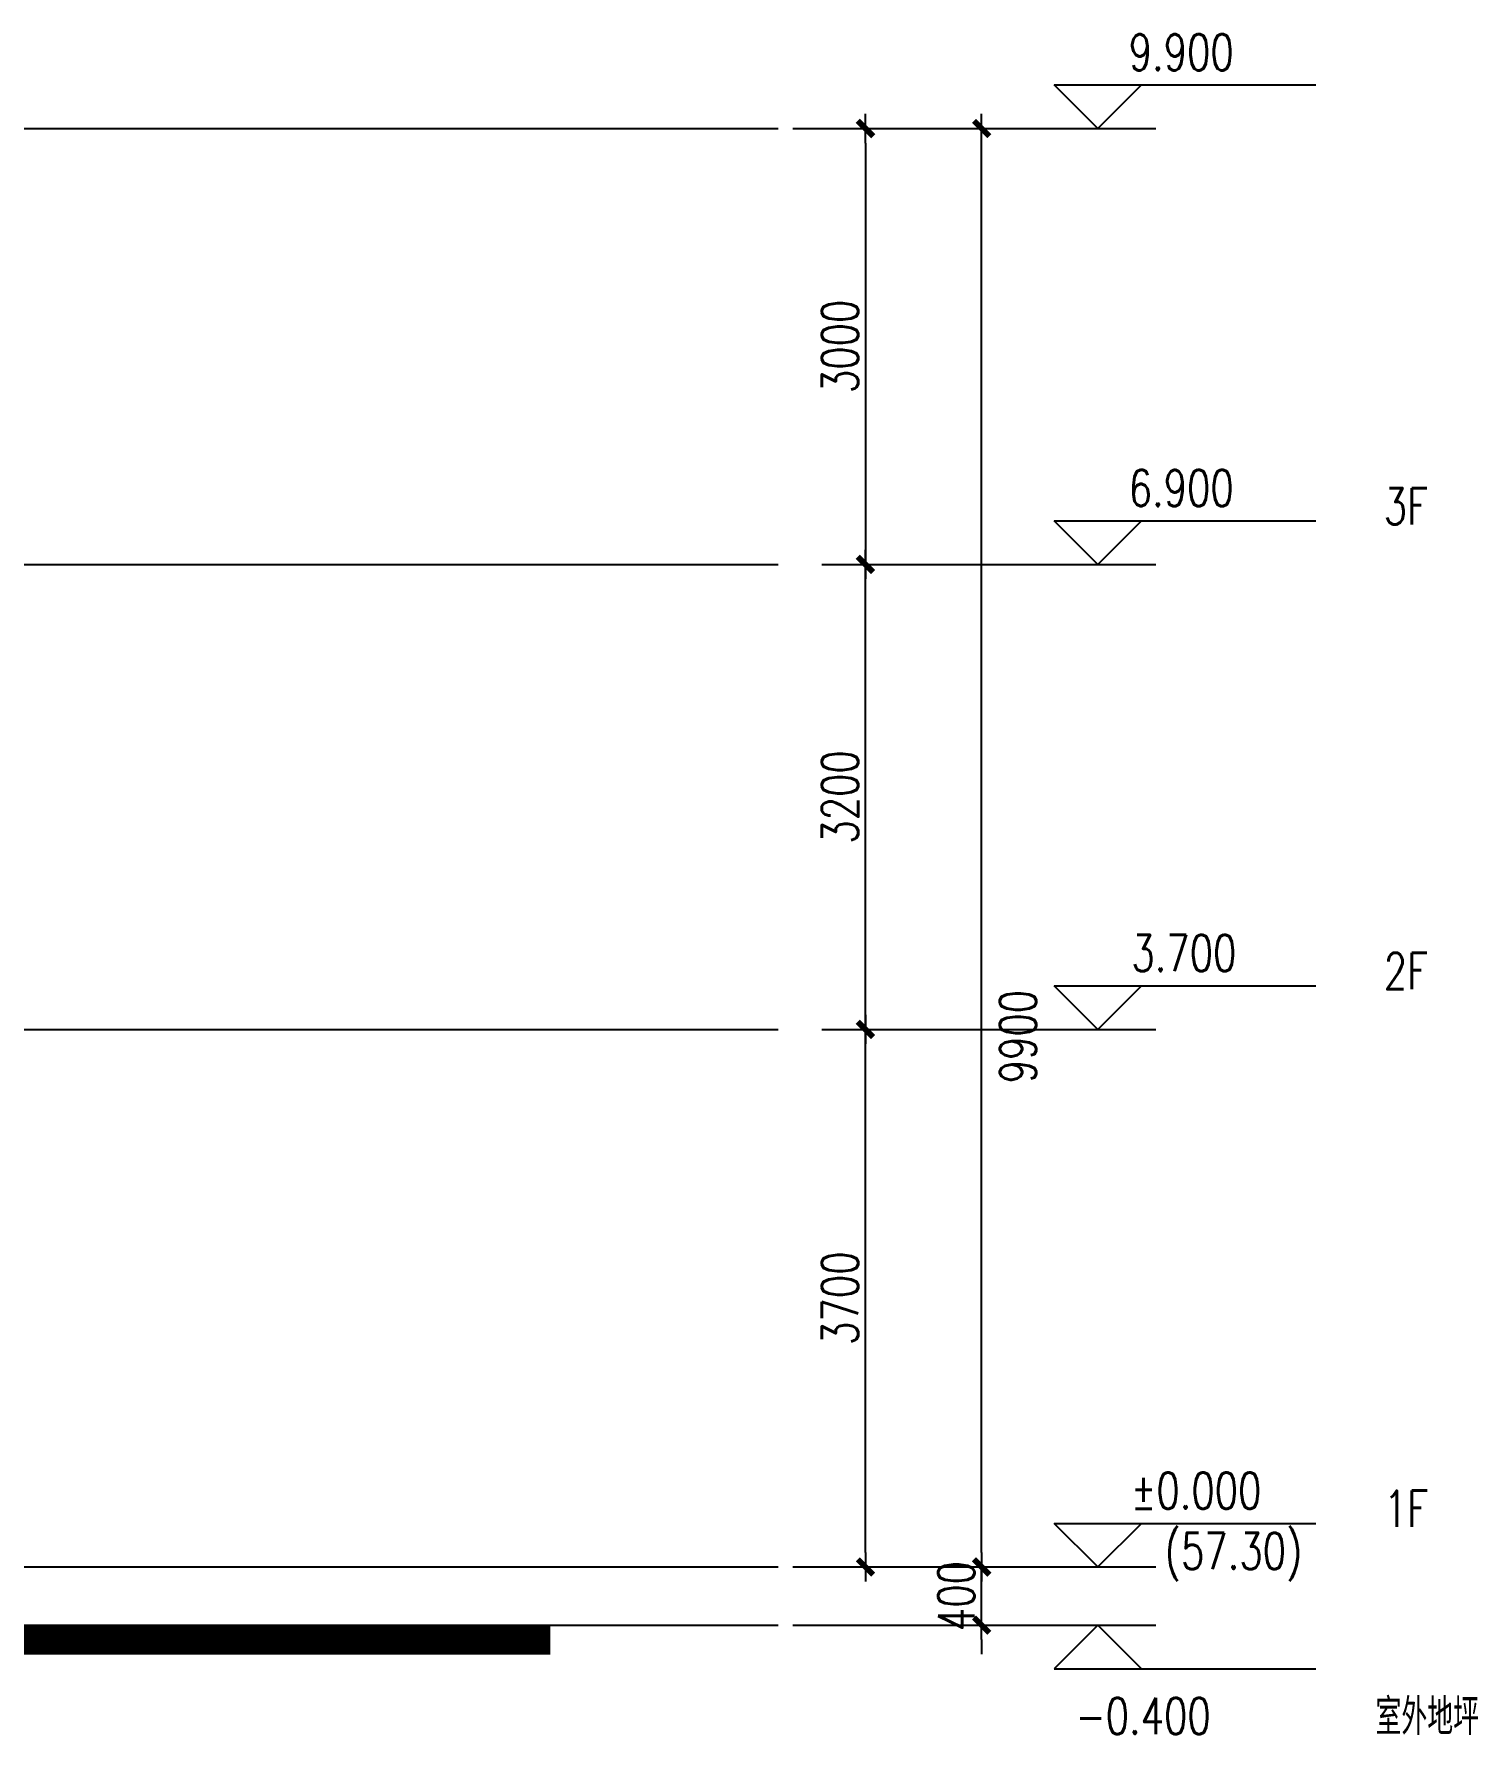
# Model space of a CAD drawing. Extents: x 296441 to 853063, y 459050 to 1117990.
# Drawn here: x 660065 to 670006, y 994207 to 1005913 of the extents above; entities that cross this region are included whole.
import ezdxf

# ---------------------------------------------------------------- set-up
doc = ezdxf.new("R2010")
doc.units = 0
doc.header["$LTSCALE"] = 1000
doc.linetypes.add('CENTER2', pattern=[28.575, 19.05, -3.175, 3.175, -3.175])
for name, color, linetype in [('17-ELEV$0$G-XREF', 2, 'Continuous'), ('A-ANNO-LEVL', 3, 'Continuous'), ('A-ANNO-LEVL-TEXT-3', 7, 'Continuous'), ('A-ANNO-TEXT', 33, 'Continuous'), ('G-GRID', 8, 'CENTER2'), ('G-GRID-DIMS', 3, 'Continuous')]:
    doc.layers.add(name, color=color, linetype=linetype)
doc.styles.add('GOA_01_thin_0.75', font='romans.shx', dxfattribs={"width": 0.75, "bigfont": 'hzdx.shx'})
doc.dimstyles.new('GOA_DIMN100', dxfattribs={"dimscale": 100, "dimtxt": 2.5, "dimasz": 1, "dimexe": 1.5, "dimexo": 3, "dimgap": 0.5, "dimtad": 1, "dimdec": 0, "dimrnd": 1, "dimzin": 0, "dimdsep": 46, "dimtxsty": 'GOA_01_thin_0.75', "dimblk": 'YQTICK', "dimcen": 0, "dimclrt": 7, "dimadec": 1, "dimazin": 0, "dimtfac": 1, "dimtdec": 4, "dimtix": 1, "dimtmove": 2, "dimatfit": 2, "dimfxl": 0, "dimtolj": 1, "dimtzin": 0, "dimarcsym": 0})

# ---------------------------------------------------------------- blocks, each defined once
blk = doc.blocks.new('bz1')
at = {"layer": 'A-ANNO-LEVL'}
for p, q in [((300, 300), (-1500, 300)), ((0, 0), (-300, 300)), ((0, 0), (300, 300))]:
    blk.add_line(p, q, dxfattribs=at)
blk = doc.blocks.new('YQTICK')
blk.add_line((-1, 0), (1, 0))
at = {"const_width": 0.4}
blk.add_lwpolyline([(0.53, 0.53), (-0.53, -0.53)], dxfattribs=at)
blk = doc.blocks.new('*D822')
at = {"layer": 'Defpoints', "color": 0, "transparency": 16777216}
for p in [(665189, 1005263), (665189, 1002263), (665789, 1002263)]:
    blk.add_point(p, dxfattribs=at)
at = {"layer": 'G-GRID-DIMS', "color": 0, "lineweight": -2, "transparency": 16777216}
for p, q in [((665489, 1005263), (665939, 1005263)), ((665789, 1005163), (665789, 1002363)), ((665489, 1002263), (665939, 1002263))]:
    blk.add_line(p, q, dxfattribs=at)
at = {"layer": 'G-GRID-DIMS', "color": 0, "lineweight": -2, "transparency": 16777216, "xscale": 100, "yscale": 100, "zscale": 100}
for p, rotation in [((665789, 1005263), 90), ((665789, 1002263), 270)]:
    blk.add_blockref('YQTICK', p, dxfattribs=dict(at, rotation=rotation))
at = {"layer": 'G-GRID-DIMS', "color": 7, "transparency": 16777216, "insert": (665614, 1003763), "char_height": 250, "attachment_point": 5, "rotation": 90, "style": 'GOA_01_thin_0.75'}
blk.add_mtext('\\A1;3000', dxfattribs=at)
blk = doc.blocks.new('*D823')
at = {"layer": 'Defpoints', "color": 0, "transparency": 16777216}
for p in [(664989, 995363), (666589, 995363), (664989, 994963)]:
    blk.add_point(p, dxfattribs=at)
at = {"layer": 'G-GRID-DIMS', "color": 0, "lineweight": -2, "transparency": 16777216}
for p, q in [((666589, 995463), (666589, 995563)), ((665289, 995363), (666739, 995363)), ((666589, 994963), (666589, 995363)), ((665289, 994963), (666739, 994963)), ((666589, 994863), (666589, 994763))]:
    blk.add_line(p, q, dxfattribs=at)
at = {"layer": 'G-GRID-DIMS', "color": 0, "lineweight": -2, "transparency": 16777216, "xscale": 100, "yscale": 100, "zscale": 100}
for p, rotation in [((666589, 995363), 270), ((666589, 994963), 90)]:
    blk.add_blockref('YQTICK', p, dxfattribs=dict(at, rotation=rotation))
at = {"layer": 'G-GRID-DIMS', "color": 7, "transparency": 16777216, "insert": (666414, 995163), "char_height": 250, "attachment_point": 5, "rotation": 90, "style": 'GOA_01_thin_0.75'}
blk.add_mtext('\\A1;400', dxfattribs=at)
blk = doc.blocks.new('*D824')
at = {"layer": 'Defpoints', "color": 0, "transparency": 16777216}
for p in [(664989, 1005263), (666589, 1005263), (664989, 995363)]:
    blk.add_point(p, dxfattribs=at)
at = {"layer": 'G-GRID-DIMS', "color": 0, "lineweight": -2, "transparency": 16777216}
for p, q in [((665289, 1005263), (666739, 1005263)), ((666589, 995463), (666589, 1005163)), ((665289, 995363), (666739, 995363))]:
    blk.add_line(p, q, dxfattribs=at)
at = {"layer": 'G-GRID-DIMS', "color": 0, "lineweight": -2, "transparency": 16777216, "xscale": 100, "yscale": 100, "zscale": 100}
for p, rotation in [((666589, 1005263), 90), ((666589, 995363), 270)]:
    blk.add_blockref('YQTICK', p, dxfattribs=dict(at, rotation=rotation))
at = {"layer": 'G-GRID-DIMS', "color": 7, "transparency": 16777216, "insert": (666839, 999013), "char_height": 250, "attachment_point": 5, "rotation": 90, "style": 'GOA_01_thin_0.75'}
blk.add_mtext('\\A1;9900', dxfattribs=at)
blk = doc.blocks.new('*D825')
at = {"layer": 'Defpoints', "color": 0, "transparency": 16777216}
for p in [(665189, 1002263), (665789, 1002263), (665189, 999063)]:
    blk.add_point(p, dxfattribs=at)
at = {"layer": 'G-GRID-DIMS', "color": 0, "lineweight": -2, "transparency": 16777216}
for p, q in [((665489, 1002263), (665939, 1002263)), ((665789, 999163), (665789, 1002163)), ((665489, 999063), (665939, 999063))]:
    blk.add_line(p, q, dxfattribs=at)
at = {"layer": 'G-GRID-DIMS', "color": 0, "lineweight": -2, "transparency": 16777216, "xscale": 100, "yscale": 100, "zscale": 100}
for p, rotation in [((665789, 1002263), 90), ((665789, 999063), 270)]:
    blk.add_blockref('YQTICK', p, dxfattribs=dict(at, rotation=rotation))
at = {"layer": 'G-GRID-DIMS', "color": 7, "transparency": 16777216, "insert": (665614, 1000663), "char_height": 250, "attachment_point": 5, "rotation": 90, "style": 'GOA_01_thin_0.75'}
blk.add_mtext('\\A1;3200', dxfattribs=at)
blk = doc.blocks.new('*D826')
at = {"layer": 'Defpoints', "color": 0, "transparency": 16777216}
for p in [(665189, 999063), (665789, 999063), (665189, 995363)]:
    blk.add_point(p, dxfattribs=at)
at = {"layer": 'G-GRID-DIMS', "color": 0, "lineweight": -2, "transparency": 16777216}
for p, q in [((665489, 999063), (665939, 999063)), ((665789, 995463), (665789, 998963)), ((665489, 995363), (665939, 995363))]:
    blk.add_line(p, q, dxfattribs=at)
at = {"layer": 'G-GRID-DIMS', "color": 0, "lineweight": -2, "transparency": 16777216, "xscale": 100, "yscale": 100, "zscale": 100}
for p, rotation in [((665789, 999063), 90), ((665789, 995363), 270)]:
    blk.add_blockref('YQTICK', p, dxfattribs=dict(at, rotation=rotation))
at = {"layer": 'G-GRID-DIMS', "color": 7, "transparency": 16777216, "insert": (665614, 997213), "char_height": 250, "attachment_point": 5, "rotation": 90, "style": 'GOA_01_thin_0.75'}
blk.add_mtext('\\A1;3700', dxfattribs=at)

msp = doc.modelspace()

# ---------------------------------------------------------------- linework, layer by layer
at = {"layer": '17-ELEV$0$G-XREF', "color": 1, "const_width": 200}
msp.add_lwpolyline([(663619.3, 994860), (592775.3, 994860)], dxfattribs=at)
at = {"layer": 'A-ANNO-LEVL'}
for p, q in [((665788.8, 1005263.1), (667788.8, 1005263.1)), ((665788.8, 1002263.1), (667788.8, 1002263.1)), ((665788.8, 999063.1), (667788.8, 999063.1)), ((665788.8, 995363.1), (667788.8, 995363.1)), ((665788.8, 994963.1), (667788.8, 994963.1))]:
    msp.add_line(p, q, dxfattribs=at)
at = {"layer": 'G-GRID'}
for p, q in [((591369.1, 1005263.1), (665188.8, 1005263.1)), ((591369.1, 1002263.1), (665188.8, 1002263.1)), ((591369.1, 999063.1), (665188.8, 999063.1)), ((591369.1, 995363.1), (665188.8, 995363.1)), ((591369.1, 994963.1), (665188.8, 994963.1))]:
    msp.add_line(p, q, dxfattribs=at)

# ---------------------------------------------------------------- block references
at = {"layer": 'A-ANNO-LEVL', "xscale": -1}
for p in [(667388.8, 1005263.1), (667388.8, 1002263.1), (667388.8, 999063.1), (667388.8, 995363.1)]:
    msp.add_blockref('bz1', p, dxfattribs=at)
at = {"layer": 'A-ANNO-LEVL', "rotation": 180}
msp.add_blockref('bz1', (667388.8, 994963.1), dxfattribs=at)

# ---------------------------------------------------------------- texts
at = {"layer": 'A-ANNO-LEVL-TEXT-3', "style": 'GOA_01_thin_0.75', "width": 0.75}
for s, p in [('9.900', (667601.7, 1005663.2)), ('6.900', (667601.7, 1002663.2)), ('3.700', (667619.5, 999463.2)), ('%%P0.000', (667615.5, 995763.2)), ('(57.30)', (667849.2, 995348.4)), ('-0.400', (667234.4, 994213))]:
    msp.add_text(s, height=250, dxfattribs=at).set_placement(p)
at = {"layer": 'A-ANNO-TEXT', "style": 'GOA_01_thin_0.75', "width": 0.75}
for s, p in [('3F', (669357.1, 1002538.6)), ('2F', (669357.1, 999338.6)), ('1F', (669358, 995638.6)), ('室外地坪', (669300.5, 994206.5))]:
    msp.add_text(s, height=250, dxfattribs=at).set_placement(p)

# ---------------------------------------------------------------- dimensions: what is measured, and where the dimension line sits
at = {"layer": 'G-GRID-DIMS'}
dim = msp.add_linear_dim(base=(666588.8, 1005263.1), p1=(664988.8, 995363.1), p2=(664988.8, 1005263.1), angle=90, dimstyle='GOA_DIMN100', dxfattribs=at)
dim.commit()
dim.dimension.update_dxf_attribs({"geometry": '*D824', "text_midpoint": (666838.8, 999013.1), "dimtype": 160})
for base, p1, p2, angle, picture, middle in [((665788.8, 1002263.1), (665188.8, 1005263.1), (665188.8, 1002263.1), 270, '*D822', (665613.8, 1003763.1)), ((665788.8, 1002263.1), (665188.8, 999063.1), (665188.8, 1002263.1), 90, '*D825', (665613.8, 1000663.1)), ((665788.8, 999063.1), (665188.8, 995363.1), (665188.8, 999063.1), 90, '*D826', (665613.8, 997213.1)), ((666588.8, 995363.1), (664988.8, 994963.1), (664988.8, 995363.1), 90, '*D823', (666413.8, 995163.1))]:
    dim = msp.add_linear_dim(base=base, p1=p1, p2=p2, angle=angle, dimstyle='GOA_DIMN100', dxfattribs=at)
    dim.commit()
    dim.dimension.update_dxf_attribs({"geometry": picture, "text_midpoint": middle})

doc.saveas('drawing.dxf')
